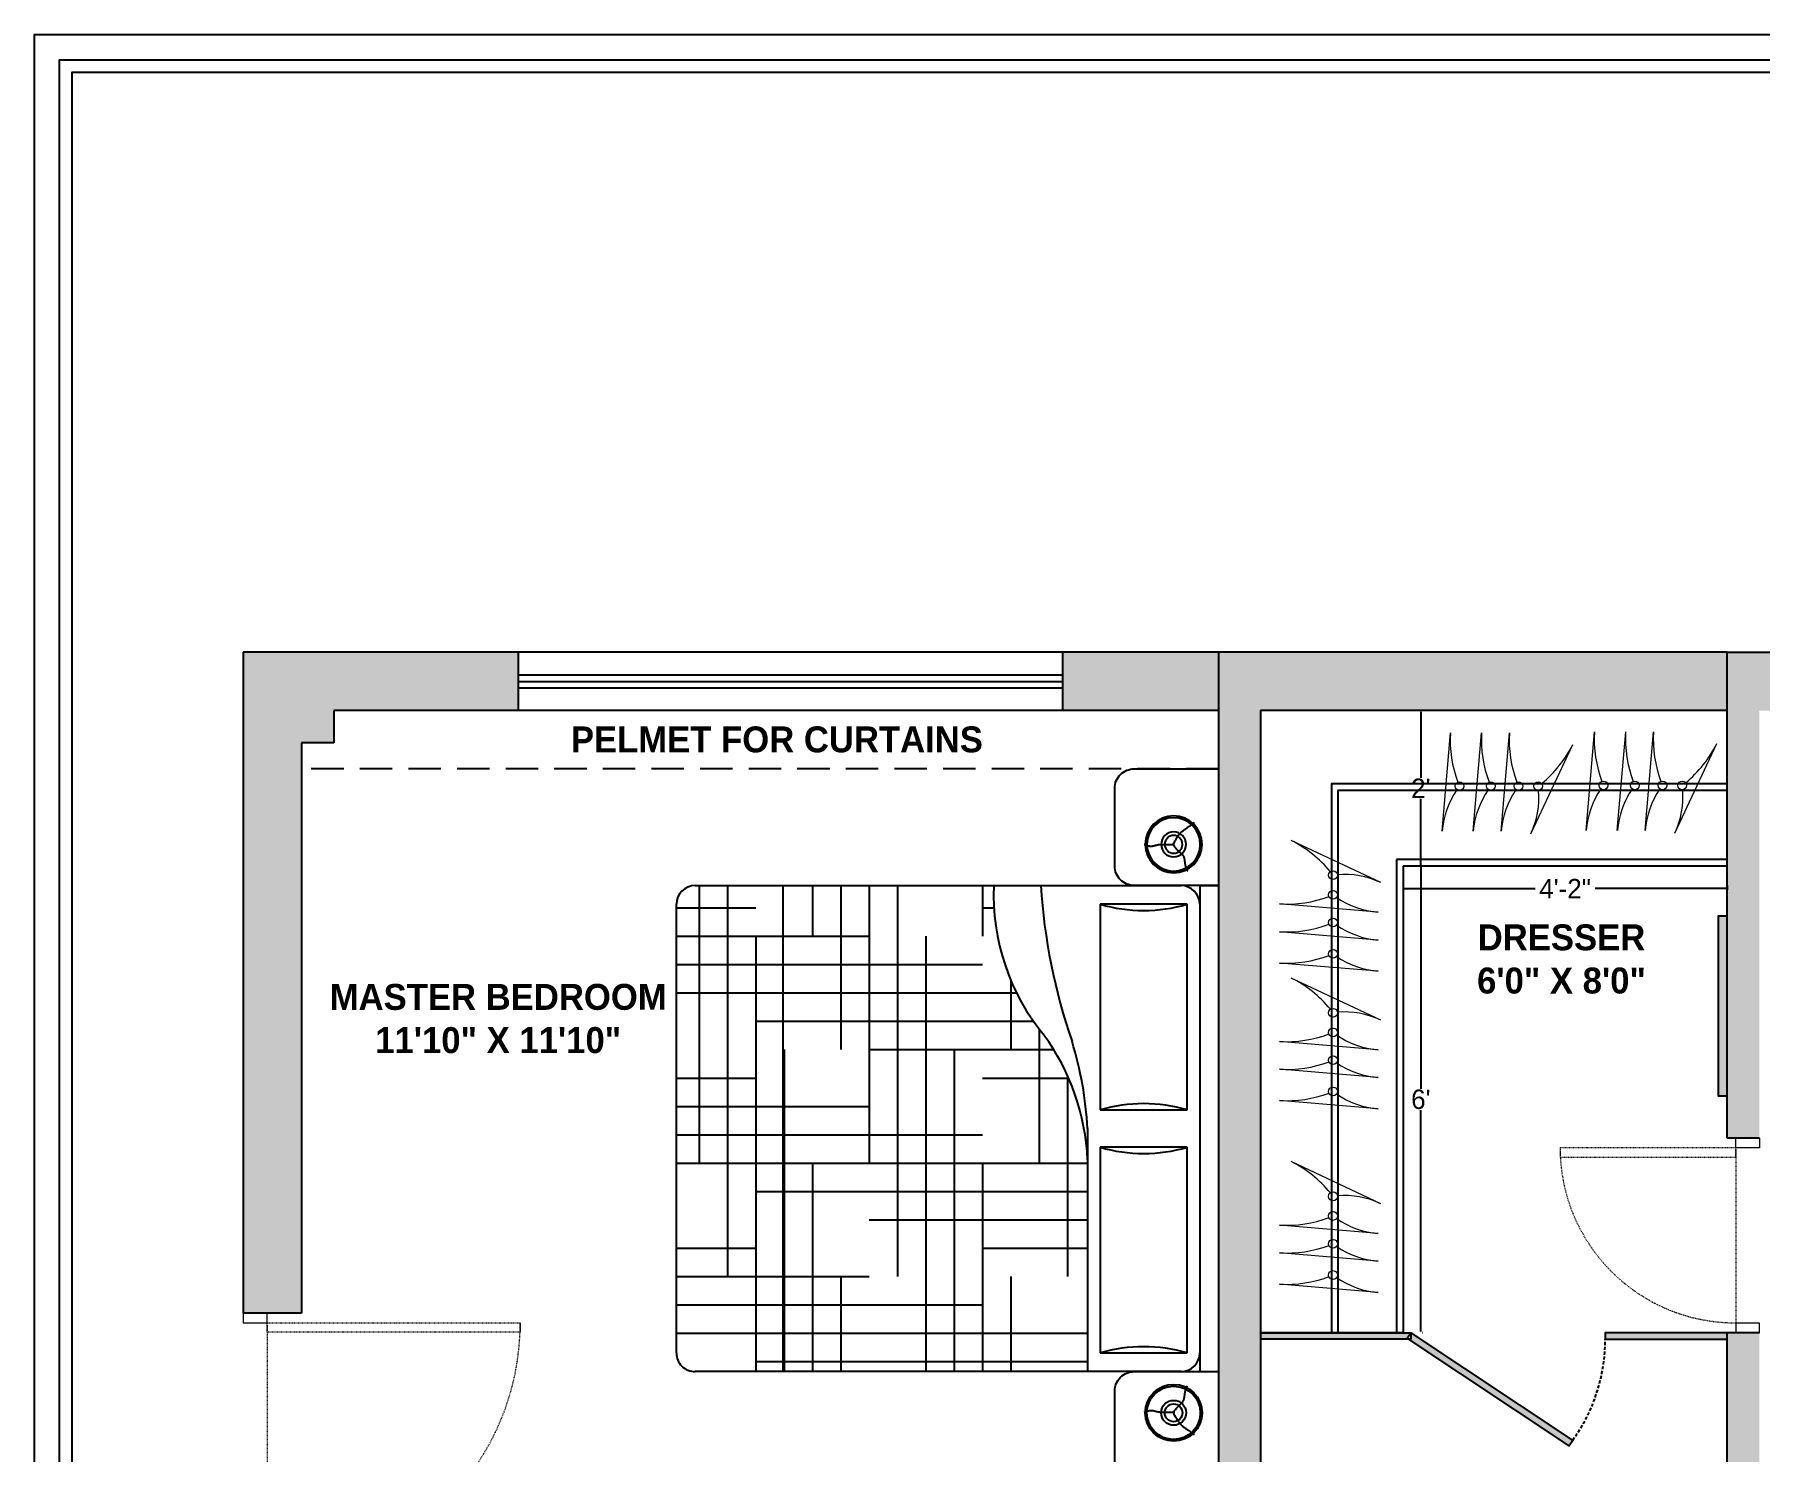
# Model space of a CAD drawing. Header units: inches. Extents: x 9636 to 21597, y -10243 to 557.
# Drawn here: x 10301.2 to 10567.4, y -5206.4 to -4987.8 of the extents above; entities that cross this region are included whole.
import ezdxf

# ---------------------------------------------------------------- set-up
doc = ezdxf.new("R2010")
doc.units = ezdxf.units.IN
doc.header["$MEASUREMENT"] = 0
for name, pattern in [('AUDIT_D_060311083008-3', [0]), ('DASHED', [0.75, 0.5, -0.25]), ('DASHED2', [0.375, 0.25, -0.125]), ('HIDDEN', [0.375, 0.25, -0.125])]:
    doc.linetypes.add(name, pattern=pattern)
for name, color, linetype in [('A-DOOR', 251, 'AUDIT_D_060311083008-3'), ('A-Door-Frame', 1, 'Continuous'), ('A-Door-Swing', 8, 'HIDDEN'), ('IEL-HATCH-002', 7, 'Continuous'), ('TEFRİŞ', 11, 'Continuous')]:
    doc.layers.add(name, color=color, linetype=linetype)
doc.layers.add('FURNI', color=140, linetype='Continuous', lineweight=18)
doc.layers.add('Furniture', color=251, linetype='Continuous', lineweight=18)
doc.styles.add('HEMI', font='stylu.ttf')
doc.styles.get("Standard").update_dxf_attribs({"font": 'arial.ttf'})
doc.dimstyles.get("Standard").update_dxf_attribs({"dimtxt": 0.18, "dimasz": 0.18, "dimexe": 0.18, "dimexo": 0.0625, "dimgap": 0.09, "dimtad": 0, "dimtih": 1, "dimtoh": 1, "dimdec": 0, "dimzin": 0, "dimdsep": 46, "dimlunit": 4, "dimtxsty": 'Standard', "dimcen": 0.09, "dimadec": 0, "dimazin": 0, "dimtfac": 1, "dimtdec": 0, "dimtofl": 0, "dimtmove": 0, "dimatfit": 3, "dimfxl": 1, "dimtolj": 1, "dimtzin": 0, "dimarcsym": 0})
pattern_1 = [(90, (16.9, 0), (-744, 744), [744, -744]), (90, (140.9, 0), (-744, 744), [744, -744]), (90, (264.9, 0), (-744, 744), [744, -744]), (90, (388.9, 0), (-744, 744), [744, -744]), (90, (512.9, 0), (-744, 744), [744, -744]), (90, (636.9, 0), (-744, 744), [744, -744]), (90, (760.9, 0), (-744, 744), [744, -744]), (0, (16.9, 744), (744, -744), [744, -744]), (0, (16.9, 868), (744, -744), [744, -744]), (0, (16.9, 992), (744, -744), [744, -744]), (0, (16.9, 1116), (744, -744), [744, -744]), (0, (16.9, 1240), (744, -744), [744, -744]), (0, (16.9, 1364), (744, -744), [744, -744]), (0, (16.9, 1488), (744, -744), [744, -744])]

# ---------------------------------------------------------------- blocks, each defined once
blk = doc.blocks.new('*U116')
at = {"layer": 'A-Door-Frame', "lineweight": 5}
for p, q in [((0, -100), (0, 0)), ((818.2, -100), (818.2, 0))]:
    blk.add_line(p, q, dxfattribs=at)
for points in [[(0, -100), (40, -100), (40, 0), (0, 0)], [(818.2, -100), (778.2, -100), (778.2, 0), (818.2, 0)]]:
    blk.add_lwpolyline(points, dxfattribs=at)
at = {"layer": 'A-Door-Swing', "linetype": 'DASHED2', "lineweight": 5}
blk.add_line((46.6, 0), (784.8, 0), dxfattribs=at)
blk.add_lwpolyline([(40, 0), (40, 738.2), (80, 738.2), (80, 0)], close=True, dxfattribs=at)
blk.add_arc((40, 0), 738.2, 360, 90, dxfattribs=at)
blk = doc.blocks.new('*U11')
at = {"layer": 'A-Door-Frame', "lineweight": 5}
for p, q in [((0, -100), (0, 0)), ((1145.5, -100), (1145.5, 0))]:
    blk.add_line(p, q, dxfattribs=at)
for points in [[(0, -100), (40, -100), (40, 0), (0, 0)], [(1145.5, -100), (1105.5, -100), (1105.5, 0), (1145.5, 0)]]:
    blk.add_lwpolyline(points, dxfattribs=at)
at = {"layer": 'A-Door-Swing', "linetype": 'DASHED2', "lineweight": 5}
blk.add_line((49.5, 0), (1115, 0), dxfattribs=at)
blk.add_lwpolyline([(40, 0), (40, 1065.5), (80, 1065.5), (80, 0)], close=True, dxfattribs=at)
blk.add_arc((40, 0), 1065.5, 360, 90, dxfattribs=at)
blk = doc.blocks.new('db')
at = {"layer": 'IEL-HATCH-002', "transparency": 33554687}
h = blk.add_hatch(dxfattribs=at)
h.set_pattern_fill('AR-PARQ1', color=253, scale=62)
h.set_pattern_definition(pattern_1)
h.paths.add_polyline_path([(3316.83, 804.31), (3284.13, 804.31, 0.147224), (3264.9, 797.58, -0.185244), (3241.83, 789.83), (3241.83, 743.73, 0.414214), (3244.71, 740.84), (3313.94, 740.84, 0.414214), (3316.83, 743.73)])
h = blk.add_hatch(dxfattribs=at)
h.set_pattern_fill('AR-PARQ1', color=253, scale=62)
h.set_pattern_definition(pattern_1)
h.paths.add_polyline_path([(3316.83, 804.31), (3284.13, 804.31, 0.147224), (3264.9, 797.58, -0.185244), (3241.83, 789.83), (3241.83, 743.73, 0.414214), (3244.71, 740.84), (3313.94, 740.84, 0.414214), (3316.83, 743.73)])
h = blk.add_hatch(dxfattribs=at)
h.set_pattern_fill('HOUND', color=33, scale=70)
h.set_pattern_definition([(0, (16.908, 0), (17.5, 4.375), [70, -35]), (90, (16.908, 0), (-4.375, -17.5), [70, -35])])
h.paths.add_polyline_path([(3316.83, 804.31), (3284.13, 804.31, 0.147224), (3264.9, 797.58, -0.185244), (3241.83, 789.83), (3241.83, 743.73, 0.414214), (3244.71, 740.84), (3313.94, 740.84, 0.414214), (3316.83, 743.73)])
at = {"color": 0, "linetype": 'ByBlock'}
for p, q in [((3241.83, 824.5), (3316.83, 824.5)), ((3241.83, 821.61), (3241.83, 824.5)), ((3316.83, 821.61), (3316.83, 824.5)), ((3241.83, 821.61), (3316.83, 821.61)), ((3241.83, 743.73), (3241.83, 818.73)), ((3244.71, 819.69), (3244.71, 806.23)), ((3276.44, 819.69), (3244.71, 819.69)), ((3276.44, 806.23), (3276.44, 819.69)), ((3313.94, 819.69), (3282.21, 819.69)), ((3282.21, 819.69), (3282.21, 806.23)), ((3313.94, 806.23), (3313.94, 819.69)), ((3316.83, 818.73), (3316.83, 743.73)), ((3244.71, 806.23), (3276.44, 806.23)), ((3279.33, 804.31), (3316.83, 804.31)), ((3282.21, 806.23), (3313.94, 806.23)), ((3313.94, 740.84), (3244.71, 740.84))]:
    blk.add_line(p, q, dxfattribs=at)
for centre, radius, start, end in [((3244.71, 818.73), 2.88, 90, 180), ((3313.94, 818.73), 2.88, 0, 90), ((3221.63, 812.96), 24.04, 343.7398, 16.2602), ((3299.52, 812.96), 24.04, 163.7398, 196.2602), ((3259.13, 812.96), 24.04, 343.7398, 16.2602), ((3337.02, 812.96), 24.04, 163.7398, 196.2602), ((3285.7, 768.99), 35.35, 92.5398, 126.0403), ((3282.65, 746.81), 57.59, 93.3065, 106.9429), ((3236.62, 885.64), 88.69, 273.3665, 289.2534), ((3243.27, 823.78), 33.98, 267.5673, 309.5461), ((3244.71, 743.73), 2.88, 180, 270), ((3313.94, 743.73), 2.88, 270, 0)]:
    blk.add_arc(centre, radius, start, end, dxfattribs=at)
blk = doc.blocks.new('46u46 u')
at = {"layer": 'Furniture', "color": 133, "lineweight": -2, "true_color": 0x84cdcc}
for p, q in [((1719223.22, 5855.25), (1719238.43, 5853.97)), ((1719223.22, 5850.43), (1719238.43, 5849.14)), ((1719223.22, 5846.14), (1719238.43, 5844.86)), ((1719222.81, 5841.56), (1719236.62, 5835.07))]:
    blk.add_line(p, q, dxfattribs=at)
for centre in [(1719230.18, 5852.56), (1719230.18, 5847.73), (1719230.18, 5843.45), (1719230.18, 5840.42)]:
    blk.add_circle(centre, 0.673, dxfattribs=at)
for centre, radius, start, end in [((1719222.13, 5842.1), 13.19, 55.3487, 85.2486), ((1719237.35, 5835.38), 18.62, 86.6903, 110.6016), ((1719222.13, 5837.28), 13.19, 55.3487, 85.2486), ((1719237.35, 5830.56), 18.62, 86.6903, 110.6016), ((1719222.13, 5833), 13.19, 55.3487, 85.2486), ((1719237.35, 5826.27), 18.62, 86.6903, 110.6016), ((1719228.44, 5853.49), 13.19, 244.7514, 274.6513), ((1719244.98, 5851.7), 18.62, 219.3984, 243.3097)]:
    blk.add_arc(centre, radius, start, end, dxfattribs=at)
blk = doc.blocks.new('*D144')
at = {"color": 5, "lineweight": -2, "transparency": 16777216}
for p, q in [((10515.15, -5116.25), (10515.15, -5150.43)), ((10515.15, -5187.89), (10515.15, -5153.72))]:
    blk.add_line(p, q, dxfattribs=at)
at = {"color": 254, "lineweight": -2, "transparency": 16777216}
for p, q in [((10515.41, -5116.07), (10515.33, -5116.07)), ((10515.41, -5188.07), (10515.33, -5188.07))]:
    blk.add_line(p, q, dxfattribs=at)
at = {"color": 5, "transparency": 16777216}
for points in [[(10515.12, -5116.25), (10515.18, -5116.25), (10515.15, -5116.07)], [(10515.12, -5187.89), (10515.18, -5187.89), (10515.15, -5188.07)]]:
    blk.add_solid(points, dxfattribs=at)
at = {"layer": 'Defpoints', "color": 0, "transparency": 16777216}
for p in [(10512.41, -5116.07), (10515.15, -5116.07), (10512.41, -5188.07)]:
    blk.add_point(p, dxfattribs=at)
at = {"color": 5, "transparency": 16777216, "insert": (10515.15, -5152.07), "char_height": 3, "attachment_point": 5, "style": 'HEMI'}
blk.add_mtext("\\A1;6'", dxfattribs=at)
blk = doc.blocks.new('*D145')
at = {"color": 254, "lineweight": -2, "transparency": 16777216}
for p, q in [((10512.41, -5119.07), (10512.41, -5119.73)), ((10562.41, -5119.07), (10562.41, -5119.73))]:
    blk.add_line(p, q, dxfattribs=at)
at = {"color": 5, "lineweight": -2, "transparency": 16777216}
for p, q in [((10512.59, -5119.55), (10532.78, -5119.55)), ((10562.23, -5119.55), (10542.04, -5119.55))]:
    blk.add_line(p, q, dxfattribs=at)
at = {"color": 5, "transparency": 16777216}
for points in [[(10512.59, -5119.52), (10512.59, -5119.58), (10512.41, -5119.55)], [(10562.23, -5119.52), (10562.23, -5119.58), (10562.41, -5119.55)]]:
    blk.add_solid(points, dxfattribs=at)
at = {"layer": 'Defpoints', "color": 0, "transparency": 16777216}
for p in [(10512.41, -5116.07), (10562.41, -5116.07), (10562.41, -5119.55)]:
    blk.add_point(p, dxfattribs=at)
at = {"color": 5, "transparency": 16777216, "insert": (10537.41, -5119.55), "char_height": 3, "attachment_point": 5, "style": 'HEMI'}
blk.add_mtext('\\A1;4\'-2"', dxfattribs=at)
blk = doc.blocks.new('*D146')
at = {"color": 5, "lineweight": -2, "transparency": 16777216}
for p, q in [((10515.15, -5092.25), (10515.15, -5102.45)), ((10515.15, -5115.89), (10515.15, -5105.69))]:
    blk.add_line(p, q, dxfattribs=at)
at = {"color": 254, "lineweight": -2, "transparency": 16777216}
for p, q in [((10518.15, -5092.07), (10515.33, -5092.07)), ((10518.15, -5116.07), (10515.33, -5116.07))]:
    blk.add_line(p, q, dxfattribs=at)
at = {"color": 5, "transparency": 16777216}
for points in [[(10515.12, -5092.25), (10515.18, -5092.25), (10515.15, -5092.07)], [(10515.12, -5115.89), (10515.18, -5115.89), (10515.15, -5116.07)]]:
    blk.add_solid(points, dxfattribs=at)
at = {"layer": 'Defpoints', "color": 0, "transparency": 16777216}
for p in [(10515.15, -5092.07), (10515.15, -5092.07), (10515.15, -5116.07)]:
    blk.add_point(p, dxfattribs=at)
at = {"color": 5, "transparency": 16777216, "insert": (10515.15, -5104.07), "char_height": 3, "attachment_point": 5, "style": 'HEMI'}
blk.add_mtext("\\A1;2'", dxfattribs=at)

msp = doc.modelspace()

# ---------------------------------------------------------------- hatches: boundary and pattern name
at = {"layer": 'IEL-HATCH-002', "true_color": 0xc7c8ca, "transparency": 33554687}
h = msp.add_hatch(color=9, dxfattribs=at)
h.dxf.hatch_style = 1
h.paths.add_polyline_path([(10375.91, -5083.07), (10333.41, -5083.07), (10333.41, -5185.07), (10337.08, -5185.07), (10342.41, -5185.07), (10342.41, -5097.07), (10347.41, -5097.07), (10347.41, -5092.07), (10375.91, -5092.07)])
h.paths.add_polyline_path([(10483.91, -5083.07), (10459.91, -5083.07), (10459.91, -5092.07), (10483.91, -5092.07)])
h.paths.add_polyline_path([(10562.41, -5083.07), (10483.91, -5083.07), (10483.91, -5302.07), (10490.41, -5302.07), (10490.41, -5092.07), (10562.41, -5092.07)])
h.paths.add_polyline_path([(10591.41, -5302.07), (10567.41, -5302.07), (10567.41, -5188.07), (10563.74, -5188.07), (10562.41, -5188.07), (10562.41, -5302.07), (10490.41, -5302.07), (10483.91, -5302.07), (10483.91, -5311.07), (10490.41, -5311.07), (10562.41, -5311.07), (10591.41, -5311.07), (10591.41, -5307.41)])
h.paths.add_polyline_path([(10483.91, -5302.07), (10342.41, -5302.07), (10342.41, -5282.37), (10342.41, -5239.07), (10351.91, -5239.07), (10351.91, -5234.07), (10342.41, -5234.07), (10342.41, -5227.07), (10333.41, -5227.07), (10333.41, -5311.07), (10483.91, -5311.07)])
h.paths.add_polyline_path([(10803.41, -5083.07), (10773.81, -5083.07), (10773.81, -5092.07), (10794.41, -5092.07), (10794.41, -5284.07), (10794.41, -5290.07), (10794.41, -5302.07), (10634.41, -5302.07), (10634.41, -5311.07), (10803.41, -5311.07)])
h.paths.add_polyline_path([(10681.81, -5083.07), (10663.81, -5083.07), (10663.81, -5092.07), (10681.81, -5092.07)], flags=17)
h.paths.add_polyline_path([(10590.81, -5083.07), (10562.41, -5083.07), (10562.41, -5158.07), (10567.41, -5158.07), (10567.41, -5092.07), (10590.81, -5092.07)])
at = {"layer": 'IEL-HATCH-002', "true_color": 0x7aafdf, "transparency": 33554687}
h = msp.add_hatch(color=143, dxfattribs=at)
h.dxf.hatch_style = 1
h.paths.add_polyline_path([(10562.41, -5123.82), (10561.02, -5123.82), (10561.02, -5151.54), (10562.41, -5151.54)])
h = msp.add_hatch(color=143, dxfattribs=at)
h.dxf.hatch_style = 1
h.paths.add_polyline_path([(10513.61, -5188.07), (10490.41, -5188.07), (10490.41, -5189.07), (10513.31, -5189.07), (10513.06, -5188.91)])
h.paths.add_polyline_path([(10513.61, -5188.07), (10513.61, -5189.07), (10513.31, -5189.07), (10538.04, -5205.51), (10538.59, -5204.68)])
h.paths.add_polyline_path([(10562.41, -5188.07), (10543.61, -5188.07), (10543.61, -5189.07), (10562.41, -5189.07)])

# ---------------------------------------------------------------- linework, layer by layer
for p, q in [((10483.91, -5083.07), (10333.41, -5083.07)), ((10333.41, -5083.07), (10333.41, -5185.07)), ((10562.41, -5083.07), (10483.91, -5083.07)), ((10483.91, -5083.07), (10483.91, -5311.07)), ((10562.41, -5083.07), (10803.41, -5083.07)), ((10562.41, -5158.07), (10562.41, -5083.07)), ((10483.91, -5092.07), (10347.41, -5092.07)), ((10347.41, -5092.07), (10347.41, -5097.07)), ((10562.41, -5092.07), (10490.41, -5092.07)), ((10490.41, -5092.07), (10490.41, -5302.07)), ((10347.41, -5097.07), (10342.41, -5097.07)), ((10342.41, -5097.07), (10342.41, -5185.07)), ((10562.41, -5115.07), (10511.41, -5115.07)), ((10511.41, -5115.07), (10511.41, -5188.07)), ((10562.41, -5116.07), (10512.41, -5116.07)), ((10512.41, -5116.07), (10512.41, -5188.07)), ((10567.41, -5158.07), (10562.41, -5158.07)), ((10342.41, -5185.07), (10333.41, -5185.07)), ((10512.41, -5188.07), (10490.41, -5188.07)), ((10562.41, -5302.07), (10562.41, -5188.07)), ((10567.41, -5188.07), (10562.41, -5188.07))]:
    msp.add_line(p, q)
at = {"color": 143, "true_color": 0x7aafdf}
for p, q in [((10375.91, -5092.07), (10375.91, -5083.07)), ((10459.91, -5092.07), (10459.91, -5083.07)), ((10375.91, -5086.57), (10459.91, -5086.57)), ((10375.91, -5087.57), (10459.91, -5087.57)), ((10375.91, -5088.57), (10459.91, -5088.57))]:
    msp.add_line(p, q, dxfattribs=at)
at = {"linetype": 'DASHED', "ltscale": 10}
msp.add_line((10483.91, -5101.07), (10342.41, -5101.07), dxfattribs=at)
for points in [[(10483.91, -5119.07), (10470.91, -5119.07, -0.414214), (10467.91, -5116.07), (10467.91, -5104.07, -0.414214), (10470.91, -5101.07), (10483.91, -5101.07)], [(10483.91, -5212.07), (10470.91, -5212.07, -0.414214), (10467.91, -5209.07), (10467.91, -5197.07, -0.414214), (10470.91, -5194.07), (10483.91, -5194.07)]]:
    msp.add_lwpolyline(points, format="xyb", close=True)
at = {"color": 252, "true_color": 0x939598}
for points in [[(10501.41, -5188.07), (10501.41, -5103.34), (10562.41, -5103.34)], [(10502.41, -5188.07), (10502.41, -5104.34), (10562.41, -5104.34)]]:
    msp.add_lwpolyline(points, dxfattribs=at)
msp.add_lwpolyline([(10562.41, -5123.82), (10561.02, -5123.82), (10561.02, -5151.54), (10562.41, -5151.54)], close=True)
at = {"color": 152, "true_color": 0x2776bb}
for points in [[(10490.41, -5188.07), (10513.61, -5188.07), (10513.61, -5189.07), (10490.41, -5189.07)], [(10562.41, -5188.07), (10543.61, -5188.07), (10543.61, -5189.07), (10562.41, -5189.07)]]:
    msp.add_lwpolyline(points, dxfattribs=at)
msp.add_lwpolyline([(10513.61, -5188.07), (10538.59, -5204.68), (10538.04, -5205.51), (10513.06, -5188.91)], close=True, dxfattribs=at)
at = {"color": 152, "linetype": 'DASHED', "true_color": 0x2776bb}
msp.add_arc((10516.82, -5189.07), 26.79, 324.3678, 359.9984, dxfattribs=at)
at = {"layer": 'FURNI', "color": 18, "lineweight": 25, "true_color": 0x000000}
for points in [[(10301.19, -5453.82), (10301.19, -4987.77), (10953.38, -4987.77), (10953.38, -5453.82)], [(10305.07, -5449.94), (10305.07, -4991.65), (10949.5, -4991.65), (10949.5, -5449.94)], [(10307.01, -5448), (10307.01, -4993.59), (10947.56, -4993.59), (10947.56, -5448)]]:
    msp.add_lwpolyline(points, close=True, dxfattribs=at)
at = {"layer": 'TEFRİŞ', "color": 252, "linetype": 'Continuous', "true_color": 0x939598}
for p, q in [((10477.61, -5111.56), (10477.66, -5111.48)), ((10477.61, -5111.56), (10477.66, -5111.48)), ((10477.66, -5111.48), (10477.7, -5111.41)), ((10477.66, -5111.48), (10477.7, -5111.41)), ((10477.7, -5111.41), (10477.75, -5111.33)), ((10477.7, -5111.41), (10477.75, -5111.33)), ((10477.75, -5111.33), (10477.8, -5111.26)), ((10477.75, -5111.33), (10477.8, -5111.26)), ((10477.8, -5111.26), (10477.85, -5111.2)), ((10477.8, -5111.26), (10477.85, -5111.2)), ((10477.85, -5111.2), (10477.9, -5111.13)), ((10477.85, -5111.2), (10477.9, -5111.13)), ((10477.9, -5111.13), (10477.96, -5111.06)), ((10477.9, -5111.13), (10477.96, -5111.06)), ((10477.96, -5111.06), (10478.02, -5111)), ((10477.96, -5111.06), (10478.02, -5111)), ((10478.02, -5111), (10478.08, -5110.94)), ((10478.02, -5111), (10478.08, -5110.94)), ((10478.08, -5110.94), (10478.15, -5110.87)), ((10478.08, -5110.94), (10478.15, -5110.87)), ((10478.15, -5110.87), (10478.21, -5110.81)), ((10478.15, -5110.87), (10478.21, -5110.81)), ((10478.21, -5110.81), (10478.28, -5110.75)), ((10478.21, -5110.81), (10478.28, -5110.75)), ((10478.28, -5110.75), (10478.35, -5110.69)), ((10478.28, -5110.75), (10478.35, -5110.69)), ((10478.35, -5110.69), (10478.43, -5110.63)), ((10478.35, -5110.69), (10478.43, -5110.63)), ((10478.43, -5110.63), (10478.5, -5110.57)), ((10478.43, -5110.63), (10478.5, -5110.57)), ((10478.5, -5110.57), (10478.58, -5110.51)), ((10478.5, -5110.57), (10478.58, -5110.51)), ((10478.58, -5110.51), (10478.66, -5110.45)), ((10478.58, -5110.51), (10478.66, -5110.45)), ((10478.66, -5110.45), (10478.75, -5110.38)), ((10478.66, -5110.45), (10478.75, -5110.38)), ((10478.75, -5110.38), (10478.84, -5110.32)), ((10478.75, -5110.38), (10478.84, -5110.32)), ((10478.84, -5110.32), (10478.94, -5110.25)), ((10478.84, -5110.32), (10478.94, -5110.25)), ((10478.94, -5110.25), (10479.04, -5110.18)), ((10478.94, -5110.25), (10479.04, -5110.18)), ((10479.04, -5110.18), (10479.15, -5110.11)), ((10479.04, -5110.18), (10479.15, -5110.11)), ((10479.15, -5110.11), (10479.27, -5110.03)), ((10479.15, -5110.11), (10479.27, -5110.03)), ((10479.27, -5110.03), (10479.4, -5109.94)), ((10479.27, -5110.03), (10479.4, -5109.94)), ((10479.4, -5109.94), (10479.53, -5109.84)), ((10479.4, -5109.94), (10479.53, -5109.84)), ((10479.53, -5109.84), (10479.67, -5109.74)), ((10479.53, -5109.84), (10479.67, -5109.74)), ((10479.67, -5109.74), (10479.83, -5109.61)), ((10479.67, -5109.74), (10479.83, -5109.61)), ((10479.83, -5109.61), (10480, -5109.48)), ((10479.83, -5109.61), (10480, -5109.48)), ((10480, -5109.48), (10480.18, -5109.32)), ((10480, -5109.48), (10480.18, -5109.32)), ((10472.6, -5112.82), (10472.47, -5112.78)), ((10472.6, -5112.82), (10472.47, -5112.78)), ((10472.74, -5112.87), (10472.6, -5112.82)), ((10472.74, -5112.87), (10472.6, -5112.82)), ((10472.86, -5112.91), (10472.74, -5112.87)), ((10472.86, -5112.91), (10472.74, -5112.87)), ((10472.99, -5112.95), (10472.86, -5112.91)), ((10472.99, -5112.95), (10472.86, -5112.91)), ((10473.1, -5112.99), (10472.99, -5112.95)), ((10473.1, -5112.99), (10472.99, -5112.95)), ((10473.22, -5113.02), (10473.1, -5112.99)), ((10473.22, -5113.02), (10473.1, -5112.99)), ((10473.33, -5113.04), (10473.22, -5113.02)), ((10473.33, -5113.04), (10473.22, -5113.02)), ((10473.43, -5113.05), (10473.33, -5113.04)), ((10473.43, -5113.05), (10473.33, -5113.04)), ((10473.52, -5113.05), (10473.43, -5113.05)), ((10473.52, -5113.05), (10473.43, -5113.05)), ((10473.61, -5113.04), (10473.52, -5113.05)), ((10473.61, -5113.04), (10473.52, -5113.05)), ((10473.7, -5113.03), (10473.61, -5113.04)), ((10473.7, -5113.03), (10473.61, -5113.04)), ((10473.79, -5113.02), (10473.7, -5113.03)), ((10473.79, -5113.02), (10473.7, -5113.03)), ((10473.87, -5113), (10473.79, -5113.02)), ((10473.87, -5113), (10473.79, -5113.02)), ((10473.95, -5112.98), (10473.87, -5113)), ((10473.95, -5112.98), (10473.87, -5113)), ((10474.03, -5112.95), (10473.95, -5112.98)), ((10474.03, -5112.95), (10473.95, -5112.98)), ((10474.11, -5112.93), (10474.03, -5112.95)), ((10474.11, -5112.93), (10474.03, -5112.95)), ((10474.19, -5112.91), (10474.11, -5112.93)), ((10474.19, -5112.91), (10474.11, -5112.93)), ((10474.27, -5112.89), (10474.19, -5112.91)), ((10474.27, -5112.89), (10474.19, -5112.91)), ((10474.35, -5112.88), (10474.27, -5112.89)), ((10474.35, -5112.88), (10474.27, -5112.89)), ((10474.43, -5112.86), (10474.35, -5112.88)), ((10474.43, -5112.86), (10474.35, -5112.88)), ((10474.51, -5112.84), (10474.43, -5112.86)), ((10474.51, -5112.84), (10474.43, -5112.86)), ((10474.58, -5112.83), (10474.51, -5112.84)), ((10474.58, -5112.83), (10474.51, -5112.84)), ((10474.66, -5112.82), (10474.58, -5112.83)), ((10474.66, -5112.82), (10474.58, -5112.83)), ((10474.74, -5112.8), (10474.66, -5112.82)), ((10474.74, -5112.8), (10474.66, -5112.82)), ((10474.81, -5112.79), (10474.74, -5112.8)), ((10474.81, -5112.79), (10474.74, -5112.8)), ((10474.89, -5112.79), (10474.81, -5112.79)), ((10474.89, -5112.79), (10474.81, -5112.79)), ((10474.97, -5112.78), (10474.89, -5112.79)), ((10474.97, -5112.78), (10474.89, -5112.79)), ((10475.04, -5112.77), (10474.97, -5112.78)), ((10475.04, -5112.77), (10474.97, -5112.78)), ((10475.12, -5112.77), (10475.04, -5112.77)), ((10475.12, -5112.77), (10475.04, -5112.77)), ((10475.2, -5112.77), (10475.12, -5112.77)), ((10475.2, -5112.77), (10475.12, -5112.77)), ((10475.28, -5112.77), (10475.2, -5112.77)), ((10475.28, -5112.77), (10475.2, -5112.77)), ((10475.36, -5112.77), (10475.28, -5112.77)), ((10475.36, -5112.77), (10475.28, -5112.77)), ((10475.44, -5112.77), (10475.36, -5112.77)), ((10475.44, -5112.77), (10475.36, -5112.77)), ((10475.52, -5112.77), (10475.44, -5112.77)), ((10475.52, -5112.77), (10475.44, -5112.77)), ((10475.61, -5112.77), (10475.52, -5112.77)), ((10475.61, -5112.77), (10475.52, -5112.77)), ((10475.7, -5112.78), (10475.61, -5112.77)), ((10475.7, -5112.78), (10475.61, -5112.77)), ((10475.79, -5112.78), (10475.7, -5112.78)), ((10475.79, -5112.78), (10475.7, -5112.78)), ((10475.88, -5112.78), (10475.79, -5112.78)), ((10475.88, -5112.78), (10475.79, -5112.78)), ((10475.98, -5112.78), (10475.88, -5112.78)), ((10475.98, -5112.78), (10475.88, -5112.78)), ((10476.08, -5112.78), (10475.98, -5112.78)), ((10476.08, -5112.78), (10475.98, -5112.78)), ((10476.19, -5112.77), (10476.08, -5112.78)), ((10476.19, -5112.77), (10476.08, -5112.78)), ((10476.3, -5112.77), (10476.19, -5112.77)), ((10476.3, -5112.77), (10476.19, -5112.77)), ((10476.43, -5112.77), (10476.3, -5112.77)), ((10476.43, -5112.77), (10476.3, -5112.77)), ((10476.57, -5112.77), (10476.43, -5112.77)), ((10476.57, -5112.77), (10476.43, -5112.77)), ((10476.74, -5112.77), (10476.57, -5112.77)), ((10476.74, -5112.77), (10476.57, -5112.77)), ((10476.92, -5112.78), (10476.74, -5112.77)), ((10476.92, -5112.78), (10476.74, -5112.77)), ((10476.86, -5112.89), (10476.95, -5112.7)), ((10476.86, -5112.89), (10476.95, -5112.7)), ((10477.13, -5112.8), (10476.92, -5112.78)), ((10477.13, -5112.8), (10476.92, -5112.78)), ((10476.93, -5112.7), (10477.04, -5112.91)), ((10476.93, -5112.7), (10477.04, -5112.91)), ((10476.95, -5112.7), (10477.04, -5112.52)), ((10476.95, -5112.7), (10477.04, -5112.52)), ((10477.04, -5112.52), (10477.13, -5112.37)), ((10477.04, -5112.52), (10477.13, -5112.37)), ((10477.04, -5112.91), (10477.15, -5113.09)), ((10477.04, -5112.91), (10477.15, -5113.09)), ((10477.13, -5112.37), (10477.2, -5112.24)), ((10477.13, -5112.37), (10477.2, -5112.24)), ((10477.15, -5113.09), (10477.26, -5113.24)), ((10477.15, -5113.09), (10477.26, -5113.24)), ((10477.2, -5112.24), (10477.27, -5112.11)), ((10477.2, -5112.24), (10477.27, -5112.11)), ((10477.26, -5113.24), (10477.37, -5113.38)), ((10477.26, -5113.24), (10477.37, -5113.38)), ((10477.27, -5112.11), (10477.34, -5112.01)), ((10477.27, -5112.11), (10477.34, -5112.01)), ((10477.34, -5112.01), (10477.4, -5111.91)), ((10477.34, -5112.01), (10477.4, -5111.91)), ((10477.37, -5113.38), (10477.47, -5113.5)), ((10477.37, -5113.38), (10477.47, -5113.5)), ((10477.4, -5111.91), (10477.46, -5111.81)), ((10477.4, -5111.91), (10477.46, -5111.81)), ((10477.46, -5111.81), (10477.51, -5111.72)), ((10477.46, -5111.81), (10477.51, -5111.72)), ((10477.47, -5113.5), (10477.57, -5113.6)), ((10477.47, -5113.5), (10477.57, -5113.6)), ((10477.51, -5111.72), (10477.56, -5111.64)), ((10477.51, -5111.72), (10477.56, -5111.64)), ((10477.56, -5111.64), (10477.61, -5111.56)), ((10477.56, -5111.64), (10477.61, -5111.56)), ((10477.57, -5113.6), (10477.67, -5113.69)), ((10477.57, -5113.6), (10477.67, -5113.69)), ((10477.67, -5113.69), (10477.77, -5113.78)), ((10477.67, -5113.69), (10477.77, -5113.78)), ((10477.77, -5113.78), (10477.86, -5113.86)), ((10477.77, -5113.78), (10477.86, -5113.86)), ((10477.86, -5113.86), (10477.94, -5113.93)), ((10477.86, -5113.86), (10477.94, -5113.93)), ((10477.94, -5113.93), (10478.02, -5114)), ((10477.94, -5113.93), (10478.02, -5114)), ((10478.02, -5114), (10478.1, -5114.07)), ((10478.02, -5114), (10478.1, -5114.07)), ((10478.1, -5114.07), (10478.17, -5114.14)), ((10478.1, -5114.07), (10478.17, -5114.14)), ((10478.17, -5114.14), (10478.23, -5114.21)), ((10478.17, -5114.14), (10478.23, -5114.21)), ((10478.23, -5114.21), (10478.29, -5114.27)), ((10478.23, -5114.21), (10478.29, -5114.27)), ((10478.29, -5114.27), (10478.35, -5114.34)), ((10478.29, -5114.27), (10478.35, -5114.34)), ((10478.35, -5114.34), (10478.4, -5114.41)), ((10478.35, -5114.34), (10478.4, -5114.41)), ((10478.4, -5114.41), (10478.44, -5114.48)), ((10478.4, -5114.41), (10478.44, -5114.48)), ((10478.44, -5114.48), (10478.48, -5114.55)), ((10478.44, -5114.48), (10478.48, -5114.55)), ((10478.48, -5114.55), (10478.52, -5114.62)), ((10478.48, -5114.55), (10478.52, -5114.62)), ((10478.52, -5114.62), (10478.55, -5114.69)), ((10478.52, -5114.62), (10478.55, -5114.69)), ((10478.55, -5114.69), (10478.58, -5114.77)), ((10478.55, -5114.69), (10478.58, -5114.77)), ((10478.58, -5114.77), (10478.6, -5114.84)), ((10478.58, -5114.77), (10478.6, -5114.84)), ((10478.6, -5114.84), (10478.62, -5114.91)), ((10478.6, -5114.84), (10478.62, -5114.91)), ((10478.62, -5114.91), (10478.64, -5114.99)), ((10478.62, -5114.91), (10478.64, -5114.99)), ((10478.64, -5114.99), (10478.65, -5115.06)), ((10478.64, -5114.99), (10478.65, -5115.06)), ((10478.65, -5115.06), (10478.66, -5115.14)), ((10478.65, -5115.06), (10478.66, -5115.14)), ((10478.66, -5115.14), (10478.67, -5115.21)), ((10478.66, -5115.14), (10478.67, -5115.21)), ((10478.67, -5115.21), (10478.68, -5115.28)), ((10478.67, -5115.21), (10478.68, -5115.28)), ((10478.68, -5115.28), (10478.69, -5115.36)), ((10478.68, -5115.28), (10478.69, -5115.36)), ((10478.69, -5115.36), (10478.7, -5115.43)), ((10478.69, -5115.36), (10478.7, -5115.43)), ((10478.7, -5115.43), (10478.71, -5115.5)), ((10478.7, -5115.43), (10478.71, -5115.5)), ((10478.71, -5115.5), (10478.72, -5115.58)), ((10478.71, -5115.5), (10478.72, -5115.58)), ((10478.72, -5115.58), (10478.73, -5115.65)), ((10478.72, -5115.58), (10478.73, -5115.65)), ((10478.73, -5115.65), (10478.74, -5115.73)), ((10478.73, -5115.65), (10478.74, -5115.73)), ((10478.74, -5115.73), (10478.76, -5115.81)), ((10478.74, -5115.73), (10478.76, -5115.81)), ((10478.76, -5115.81), (10478.77, -5115.89)), ((10478.76, -5115.81), (10478.77, -5115.89)), ((10478.77, -5115.89), (10478.79, -5115.97)), ((10478.77, -5115.89), (10478.79, -5115.97)), ((10478.79, -5115.97), (10478.81, -5116.05)), ((10478.79, -5115.97), (10478.81, -5116.05)), ((10478.81, -5116.05), (10478.83, -5116.14)), ((10478.81, -5116.05), (10478.83, -5116.14)), ((10478.83, -5116.14), (10478.86, -5116.24)), ((10478.83, -5116.14), (10478.86, -5116.24)), ((10478.86, -5116.24), (10478.89, -5116.34)), ((10478.86, -5116.24), (10478.89, -5116.34)), ((10478.89, -5116.34), (10478.92, -5116.43)), ((10478.89, -5116.34), (10478.92, -5116.43)), ((10478.92, -5116.43), (10478.96, -5116.53)), ((10478.92, -5116.43), (10478.96, -5116.53)), ((10478.96, -5116.53), (10479, -5116.62)), ((10478.96, -5116.53), (10479, -5116.62)), ((10479, -5116.62), (10479.04, -5116.71)), ((10479, -5116.62), (10479.04, -5116.71)), ((10479.04, -5116.71), (10479.09, -5116.79)), ((10479.04, -5116.71), (10479.09, -5116.79)), ((10479.09, -5116.79), (10479.14, -5116.86)), ((10479.09, -5116.79), (10479.14, -5116.86)), ((10478.92, -5196.71), (10478.96, -5196.62)), ((10478.92, -5196.71), (10478.96, -5196.62)), ((10478.96, -5196.62), (10479, -5196.52)), ((10478.96, -5196.62), (10479, -5196.52)), ((10479, -5196.52), (10479.04, -5196.44)), ((10479, -5196.52), (10479.04, -5196.44)), ((10479.04, -5196.44), (10479.09, -5196.36)), ((10479.04, -5196.44), (10479.09, -5196.36)), ((10479.09, -5196.36), (10479.14, -5196.29)), ((10479.09, -5196.36), (10479.14, -5196.29)), ((10477.77, -5199.37), (10477.86, -5199.29)), ((10477.77, -5199.37), (10477.86, -5199.29)), ((10477.86, -5199.29), (10477.94, -5199.21)), ((10477.86, -5199.29), (10477.94, -5199.21)), ((10477.94, -5199.21), (10478.02, -5199.14)), ((10477.94, -5199.21), (10478.02, -5199.14)), ((10478.02, -5199.14), (10478.1, -5199.07)), ((10478.02, -5199.14), (10478.1, -5199.07)), ((10478.1, -5199.07), (10478.17, -5199)), ((10478.1, -5199.07), (10478.17, -5199)), ((10478.17, -5199), (10478.23, -5198.94)), ((10478.17, -5199), (10478.23, -5198.94)), ((10478.23, -5198.94), (10478.29, -5198.87)), ((10478.23, -5198.94), (10478.29, -5198.87)), ((10478.29, -5198.87), (10478.35, -5198.8)), ((10478.29, -5198.87), (10478.35, -5198.8)), ((10478.35, -5198.8), (10478.4, -5198.74)), ((10478.35, -5198.8), (10478.4, -5198.74)), ((10478.4, -5198.74), (10478.44, -5198.67)), ((10478.4, -5198.74), (10478.44, -5198.67)), ((10478.44, -5198.67), (10478.48, -5198.6)), ((10478.44, -5198.67), (10478.48, -5198.6)), ((10478.48, -5198.6), (10478.52, -5198.52)), ((10478.48, -5198.6), (10478.52, -5198.52)), ((10478.52, -5198.52), (10478.55, -5198.45)), ((10478.52, -5198.52), (10478.55, -5198.45)), ((10478.55, -5198.45), (10478.58, -5198.38)), ((10478.55, -5198.45), (10478.58, -5198.38)), ((10478.58, -5198.38), (10478.6, -5198.3)), ((10478.58, -5198.38), (10478.6, -5198.3)), ((10478.6, -5198.3), (10478.62, -5198.23)), ((10478.6, -5198.3), (10478.62, -5198.23)), ((10478.62, -5198.23), (10478.64, -5198.16)), ((10478.62, -5198.23), (10478.64, -5198.16)), ((10478.64, -5198.16), (10478.65, -5198.08)), ((10478.64, -5198.16), (10478.65, -5198.08)), ((10478.65, -5198.08), (10478.66, -5198.01)), ((10478.65, -5198.08), (10478.66, -5198.01)), ((10478.66, -5198.01), (10478.67, -5197.94)), ((10478.66, -5198.01), (10478.67, -5197.94)), ((10478.67, -5197.94), (10478.68, -5197.86)), ((10478.67, -5197.94), (10478.68, -5197.86)), ((10478.68, -5197.86), (10478.69, -5197.79)), ((10478.68, -5197.86), (10478.69, -5197.79)), ((10478.69, -5197.79), (10478.7, -5197.71)), ((10478.69, -5197.79), (10478.7, -5197.71)), ((10478.7, -5197.71), (10478.71, -5197.64)), ((10478.7, -5197.71), (10478.71, -5197.64)), ((10478.71, -5197.64), (10478.72, -5197.57)), ((10478.71, -5197.64), (10478.72, -5197.57)), ((10478.72, -5197.57), (10478.73, -5197.49)), ((10478.72, -5197.57), (10478.73, -5197.49)), ((10478.73, -5197.49), (10478.74, -5197.42)), ((10478.73, -5197.49), (10478.74, -5197.42)), ((10478.74, -5197.42), (10478.76, -5197.34)), ((10478.74, -5197.42), (10478.76, -5197.34)), ((10478.76, -5197.34), (10478.77, -5197.26)), ((10478.76, -5197.34), (10478.77, -5197.26)), ((10478.77, -5197.26), (10478.79, -5197.18)), ((10478.77, -5197.26), (10478.79, -5197.18)), ((10478.79, -5197.18), (10478.81, -5197.09)), ((10478.79, -5197.18), (10478.81, -5197.09)), ((10478.81, -5197.09), (10478.83, -5197)), ((10478.81, -5197.09), (10478.83, -5197)), ((10478.83, -5197), (10478.86, -5196.91)), ((10478.83, -5197), (10478.86, -5196.91)), ((10478.86, -5196.91), (10478.89, -5196.81)), ((10478.86, -5196.91), (10478.89, -5196.81)), ((10478.89, -5196.81), (10478.92, -5196.71)), ((10478.89, -5196.81), (10478.92, -5196.71)), ((10472.6, -5200.32), (10472.47, -5200.37)), ((10472.6, -5200.32), (10472.47, -5200.37)), ((10472.74, -5200.28), (10472.6, -5200.32)), ((10472.74, -5200.28), (10472.6, -5200.32)), ((10472.86, -5200.23), (10472.74, -5200.28)), ((10472.86, -5200.23), (10472.74, -5200.28)), ((10472.99, -5200.19), (10472.86, -5200.23)), ((10472.99, -5200.19), (10472.86, -5200.23)), ((10473.1, -5200.16), (10472.99, -5200.19)), ((10473.1, -5200.16), (10472.99, -5200.19)), ((10473.22, -5200.13), (10473.1, -5200.16)), ((10473.22, -5200.13), (10473.1, -5200.16)), ((10473.33, -5200.11), (10473.22, -5200.13)), ((10473.33, -5200.11), (10473.22, -5200.13)), ((10473.43, -5200.1), (10473.33, -5200.11)), ((10473.43, -5200.1), (10473.33, -5200.11)), ((10473.52, -5200.1), (10473.43, -5200.1)), ((10473.52, -5200.1), (10473.43, -5200.1)), ((10473.61, -5200.1), (10473.52, -5200.1)), ((10473.61, -5200.1), (10473.52, -5200.1)), ((10473.7, -5200.11), (10473.61, -5200.1)), ((10473.7, -5200.11), (10473.61, -5200.1)), ((10473.79, -5200.13), (10473.7, -5200.11)), ((10473.79, -5200.13), (10473.7, -5200.11)), ((10473.87, -5200.15), (10473.79, -5200.13)), ((10473.87, -5200.15), (10473.79, -5200.13)), ((10473.95, -5200.17), (10473.87, -5200.15)), ((10473.95, -5200.17), (10473.87, -5200.15)), ((10474.03, -5200.19), (10473.95, -5200.17)), ((10474.03, -5200.19), (10473.95, -5200.17)), ((10474.11, -5200.21), (10474.03, -5200.19)), ((10474.11, -5200.21), (10474.03, -5200.19)), ((10474.19, -5200.23), (10474.11, -5200.21)), ((10474.19, -5200.23), (10474.11, -5200.21)), ((10474.27, -5200.25), (10474.19, -5200.23)), ((10474.27, -5200.25), (10474.19, -5200.23)), ((10474.35, -5200.27), (10474.27, -5200.25)), ((10474.35, -5200.27), (10474.27, -5200.25)), ((10474.43, -5200.29), (10474.35, -5200.27)), ((10474.43, -5200.29), (10474.35, -5200.27)), ((10474.51, -5200.3), (10474.43, -5200.29)), ((10474.51, -5200.3), (10474.43, -5200.29)), ((10474.58, -5200.32), (10474.51, -5200.3)), ((10474.58, -5200.32), (10474.51, -5200.3)), ((10474.66, -5200.33), (10474.58, -5200.32)), ((10474.66, -5200.33), (10474.58, -5200.32)), ((10474.74, -5200.34), (10474.66, -5200.33)), ((10474.74, -5200.34), (10474.66, -5200.33)), ((10474.81, -5200.35), (10474.74, -5200.34)), ((10474.81, -5200.35), (10474.74, -5200.34)), ((10474.89, -5200.36), (10474.81, -5200.35)), ((10474.89, -5200.36), (10474.81, -5200.35)), ((10474.97, -5200.37), (10474.89, -5200.36)), ((10474.97, -5200.37), (10474.89, -5200.36)), ((10475.04, -5200.37), (10474.97, -5200.37)), ((10475.04, -5200.37), (10474.97, -5200.37)), ((10475.12, -5200.38), (10475.04, -5200.37)), ((10475.12, -5200.38), (10475.04, -5200.37)), ((10475.2, -5200.38), (10475.12, -5200.38)), ((10475.2, -5200.38), (10475.12, -5200.38)), ((10475.28, -5200.38), (10475.2, -5200.38)), ((10475.28, -5200.38), (10475.2, -5200.38)), ((10475.36, -5200.38), (10475.28, -5200.38)), ((10475.36, -5200.38), (10475.28, -5200.38)), ((10475.44, -5200.38), (10475.36, -5200.38)), ((10475.44, -5200.38), (10475.36, -5200.38)), ((10475.52, -5200.37), (10475.44, -5200.38)), ((10475.52, -5200.37), (10475.44, -5200.38)), ((10475.61, -5200.37), (10475.52, -5200.37)), ((10475.61, -5200.37), (10475.52, -5200.37)), ((10475.7, -5200.37), (10475.61, -5200.37)), ((10475.7, -5200.37), (10475.61, -5200.37)), ((10475.79, -5200.37), (10475.7, -5200.37)), ((10475.79, -5200.37), (10475.7, -5200.37)), ((10475.88, -5200.37), (10475.79, -5200.37)), ((10475.88, -5200.37), (10475.79, -5200.37)), ((10475.98, -5200.37), (10475.88, -5200.37)), ((10475.98, -5200.37), (10475.88, -5200.37)), ((10476.08, -5200.37), (10475.98, -5200.37)), ((10476.08, -5200.37), (10475.98, -5200.37)), ((10476.19, -5200.37), (10476.08, -5200.37)), ((10476.19, -5200.37), (10476.08, -5200.37)), ((10476.3, -5200.38), (10476.19, -5200.37)), ((10476.3, -5200.38), (10476.19, -5200.37)), ((10476.43, -5200.38), (10476.3, -5200.38)), ((10476.43, -5200.38), (10476.3, -5200.38)), ((10476.57, -5200.38), (10476.43, -5200.38)), ((10476.57, -5200.38), (10476.43, -5200.38)), ((10476.74, -5200.37), (10476.57, -5200.38)), ((10476.74, -5200.37), (10476.57, -5200.38)), ((10476.92, -5200.36), (10476.74, -5200.37)), ((10476.92, -5200.36), (10476.74, -5200.37)), ((10476.86, -5200.26), (10476.95, -5200.45)), ((10476.86, -5200.26), (10476.95, -5200.45)), ((10477.13, -5200.35), (10476.92, -5200.36)), ((10477.13, -5200.35), (10476.92, -5200.36)), ((10476.93, -5200.44), (10477.04, -5200.24)), ((10476.93, -5200.44), (10477.04, -5200.24)), ((10476.95, -5200.45), (10477.04, -5200.62)), ((10476.95, -5200.45), (10477.04, -5200.62)), ((10477.04, -5200.24), (10477.15, -5200.06)), ((10477.04, -5200.24), (10477.15, -5200.06)), ((10477.04, -5200.62), (10477.13, -5200.77)), ((10477.04, -5200.62), (10477.13, -5200.77)), ((10477.13, -5200.77), (10477.2, -5200.91)), ((10477.13, -5200.77), (10477.2, -5200.91)), ((10477.15, -5200.06), (10477.26, -5199.9)), ((10477.15, -5200.06), (10477.26, -5199.9)), ((10477.2, -5200.91), (10477.27, -5201.03)), ((10477.2, -5200.91), (10477.27, -5201.03)), ((10477.26, -5199.9), (10477.37, -5199.77)), ((10477.26, -5199.9), (10477.37, -5199.77)), ((10477.27, -5201.03), (10477.34, -5201.14)), ((10477.27, -5201.03), (10477.34, -5201.14)), ((10477.34, -5201.14), (10477.4, -5201.24)), ((10477.34, -5201.14), (10477.4, -5201.24)), ((10477.37, -5199.77), (10477.47, -5199.65)), ((10477.37, -5199.77), (10477.47, -5199.65)), ((10477.4, -5201.24), (10477.46, -5201.33)), ((10477.4, -5201.24), (10477.46, -5201.33)), ((10477.46, -5201.33), (10477.51, -5201.42)), ((10477.46, -5201.33), (10477.51, -5201.42)), ((10477.47, -5199.65), (10477.57, -5199.54)), ((10477.47, -5199.65), (10477.57, -5199.54)), ((10477.51, -5201.42), (10477.56, -5201.51)), ((10477.51, -5201.42), (10477.56, -5201.51)), ((10477.56, -5201.51), (10477.61, -5201.59)), ((10477.56, -5201.51), (10477.61, -5201.59)), ((10477.57, -5199.54), (10477.67, -5199.45)), ((10477.57, -5199.54), (10477.67, -5199.45)), ((10477.61, -5201.59), (10477.66, -5201.66)), ((10477.61, -5201.59), (10477.66, -5201.66)), ((10477.66, -5201.66), (10477.7, -5201.74)), ((10477.66, -5201.66), (10477.7, -5201.74)), ((10477.67, -5199.45), (10477.77, -5199.37)), ((10477.67, -5199.45), (10477.77, -5199.37)), ((10477.7, -5201.74), (10477.75, -5201.81)), ((10477.7, -5201.74), (10477.75, -5201.81)), ((10477.75, -5201.81), (10477.8, -5201.88)), ((10477.75, -5201.81), (10477.8, -5201.88)), ((10477.8, -5201.88), (10477.85, -5201.95)), ((10477.8, -5201.88), (10477.85, -5201.95)), ((10477.85, -5201.95), (10477.9, -5202.02)), ((10477.85, -5201.95), (10477.9, -5202.02)), ((10477.9, -5202.02), (10477.96, -5202.08)), ((10477.9, -5202.02), (10477.96, -5202.08)), ((10477.96, -5202.08), (10478.02, -5202.15)), ((10477.96, -5202.08), (10478.02, -5202.15)), ((10478.02, -5202.15), (10478.08, -5202.21)), ((10478.02, -5202.15), (10478.08, -5202.21)), ((10478.08, -5202.21), (10478.15, -5202.27)), ((10478.08, -5202.21), (10478.15, -5202.27)), ((10478.15, -5202.27), (10478.21, -5202.33)), ((10478.15, -5202.27), (10478.21, -5202.33)), ((10478.21, -5202.33), (10478.28, -5202.4)), ((10478.21, -5202.33), (10478.28, -5202.4)), ((10478.28, -5202.4), (10478.35, -5202.46)), ((10478.28, -5202.4), (10478.35, -5202.46)), ((10478.35, -5202.46), (10478.43, -5202.52)), ((10478.35, -5202.46), (10478.43, -5202.52)), ((10478.43, -5202.52), (10478.5, -5202.58)), ((10478.43, -5202.52), (10478.5, -5202.58)), ((10478.5, -5202.58), (10478.58, -5202.64)), ((10478.5, -5202.58), (10478.58, -5202.64)), ((10478.58, -5202.64), (10478.66, -5202.7)), ((10478.58, -5202.64), (10478.66, -5202.7)), ((10478.66, -5202.7), (10478.75, -5202.76)), ((10478.66, -5202.7), (10478.75, -5202.76)), ((10478.75, -5202.76), (10478.84, -5202.83)), ((10478.75, -5202.76), (10478.84, -5202.83)), ((10478.84, -5202.83), (10478.94, -5202.89)), ((10478.84, -5202.83), (10478.94, -5202.89)), ((10478.94, -5202.89), (10479.04, -5202.96)), ((10478.94, -5202.89), (10479.04, -5202.96)), ((10479.04, -5202.96), (10479.15, -5203.04)), ((10479.04, -5202.96), (10479.15, -5203.04)), ((10479.15, -5203.04), (10479.27, -5203.12)), ((10479.15, -5203.04), (10479.27, -5203.12)), ((10479.27, -5203.12), (10479.4, -5203.2)), ((10479.27, -5203.12), (10479.4, -5203.2)), ((10479.4, -5203.2), (10479.53, -5203.3)), ((10479.4, -5203.2), (10479.53, -5203.3)), ((10479.53, -5203.3), (10479.67, -5203.41)), ((10479.53, -5203.3), (10479.67, -5203.41)), ((10479.67, -5203.41), (10479.83, -5203.53)), ((10479.67, -5203.41), (10479.83, -5203.53)), ((10479.83, -5203.53), (10480, -5203.67)), ((10479.83, -5203.53), (10480, -5203.67)), ((10480, -5203.67), (10480.18, -5203.83)), ((10480, -5203.67), (10480.18, -5203.83))]:
    msp.add_line(p, q, dxfattribs=at)
at = {"layer": 'TEFRİŞ', "color": 252, "linetype": 'Continuous', "true_color": 0x939598, "extrusion": (0, 0, -1)}
for major_axis, start_param, end_param in [((-3.1, 3.1), 3.926991, 10.210176), ((-2.91, -2.91), 5.497787, 11.780972), ((-2.91, -2.91), 5.497787, 11.780972), ((-1.36, -1.36), 5.497787, 11.780972), ((-1.36, -1.36), 5.497787, 11.780972), ((-0.969, -0.969), 5.497787, 11.780972), ((-0.969, -0.969), 5.497787, 11.780972)]:
    msp.add_ellipse((10476.99, -5112.72), major_axis=major_axis, ratio=1, start_param=start_param, end_param=end_param, dxfattribs=at)
at = {"layer": 'TEFRİŞ', "color": 252, "linetype": 'Continuous', "true_color": 0x939598}
for major_axis, start_param, end_param in [((-3.1, -3.1), 3.926991, 10.210176), ((-2.91, 2.91), 5.497787, 11.780972), ((-2.91, 2.91), 5.497787, 11.780972), ((-1.36, 1.36), 5.497787, 11.780972), ((-1.36, 1.36), 5.497787, 11.780972), ((-0.969, 0.969), 5.497787, 11.780972), ((-0.969, 0.969), 5.497787, 11.780972)]:
    msp.add_ellipse((10476.99, -5200.43), major_axis=major_axis, ratio=1, start_param=start_param, end_param=end_param, dxfattribs=at)

# ---------------------------------------------------------------- block references
at = {"lineweight": 9}
for p, rotation in [((16373.67, -1724333.93), 89.99999999999997), ((16395.9, -1724333.8), 89.99999999999997), ((1729731.77, 722.94), 180), ((1729731.77, 701.72), 180), ((1729731.77, 673.39), 180)]:
    msp.add_blockref('46u46 u', p, dxfattribs=dict(at, rotation=rotation))
at = {"rotation": 270}
msp.add_blockref('db', (9659.41, -1877.25), dxfattribs=at)
at = {"layer": 'A-DOOR', "lineweight": 5, "yscale": 0.03666666666666651, "zscale": 0.03666666666666651}
for name, p, xscale, rotation in [('*U116', (10563.74, -5158.07), -0.03666666666666651, 90), ('*U11', (10337.08, -5185.07), 0.03666666666666651, 270)]:
    msp.add_blockref(name, p, dxfattribs=dict(at, xscale=xscale, rotation=rotation))

# ---------------------------------------------------------------- texts
at = {"color": 177, "lineweight": 15, "true_color": 0x293189, "insert": (10450.37, -5094.52), "char_height": 4, "width": 69.2136, "attachment_point": 3, "rotation": 0.0094, "style": 'HEMI'}
msp.add_mtext('\\pxqc;{\\fStylus BT|b1|i0|c0|p34;PELMET FOR CURTAINS}', dxfattribs=at)
at = {"color": 1, "lineweight": 15, "char_height": 4, "width": 81.1585, "attachment_point": 3, "rotation": 0.0094, "style": 'HEMI'}
for s, insert in [('\\pxqc;{\\fStylus BT|b1|i0|c0|p34;DRESSER\\P6\'0" X 8\'0"}', (10577.43, -5125.06)), ('\\pxqc;{\\fStylus BT|b1|i0|c0|p34;MASTER BEDROOM\\P11\'10" X 11\'10"}', (10413.33, -5134.25))]:
    msp.add_mtext(s, dxfattribs=dict(at, insert=insert))

# ---------------------------------------------------------------- dimensions: what is measured, and where the dimension line sits
for base, p1, p2, picture, middle in [((10515.15, -5092.07), (10515.15, -5116.07), (10515.15, -5092.07), '*D146', (10515.15, -5104.07)), ((10515.15, -5116.07), (10512.41, -5188.07), (10512.41, -5116.07), '*D144', (10515.15, -5152.07))]:
    dim = msp.add_linear_dim(base=base, p1=p1, p2=p2, angle=90, dimstyle='Standard', override={"dimtxt": 3, "dimexo": 3, "dimtxsty": 'HEMI', "dimclrd": 5, "dimclre": 254, "dimclrt": 5, "dimfxl": 0.03937, "dimarcsym": 1})
    dim.commit()
    dim.dimension.update_dxf_attribs({"geometry": picture, "text_midpoint": middle})
dim = msp.add_linear_dim(base=(10562.41, -5119.55), p1=(10512.41, -5116.07), p2=(10562.41, -5116.07), dimstyle='Standard', override={"dimtxt": 3, "dimexo": 3, "dimtxsty": 'HEMI', "dimclrd": 5, "dimclre": 254, "dimclrt": 5, "dimfxl": 0.03937, "dimarcsym": 1})
dim.commit()
dim.dimension.update_dxf_attribs({"geometry": '*D145', "text_midpoint": (10537.41, -5119.55)})

doc.saveas('drawing.dxf')
